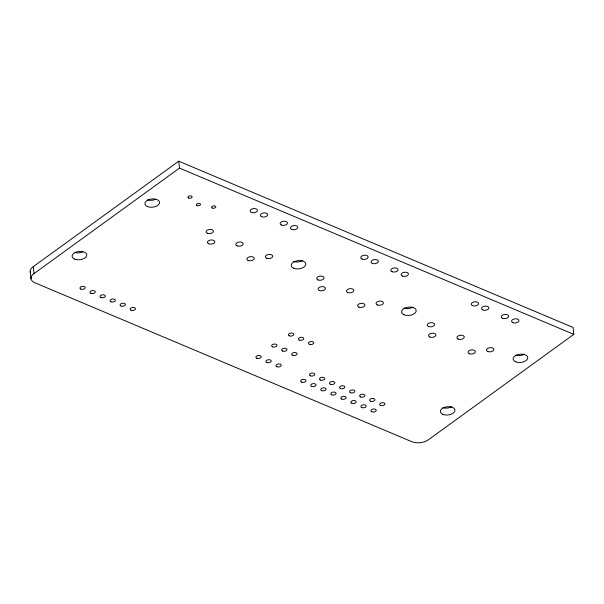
<?xml version="1.0" encoding="UTF-8"?>
<svg xmlns="http://www.w3.org/2000/svg" width="604" height="604" viewBox="0 0 604 604"><rect width="100%" height="100%" fill="white"/><g stroke="black" fill="none" stroke-linecap="round" stroke-linejoin="round"><path stroke-width="0.91" d="M33.28 266.658L178.739 161.192L573.045 327.443L573.8 334.359L428.349 439.818A11.77 6.629 -6.2 0 1 411.815 441.683L34.466 282.581A11.31 6.372 -6.2 0 1 34.035 273.574L33.28 266.658A11.31 6.372 -6.2 0 0 30.472 272.683M34.035 273.574L179.486 168.101L573.8 334.359M178.739 161.192L179.486 168.101M30.2 271.46L30.993 278.784M524.566 354.155A7.369 4.152 -6.2 0 1 515.627 355.16M413 307.111A7.369 4.152 -6.2 0 1 404.061 308.123M302.634 260.581A7.369 4.152 -6.2 0 1 293.687 261.585M155.575 199.297A7.369 4.152 -6.2 0 1 147.406 199.909M451.784 406.703A7.369 4.152 -6.2 0 1 442.838 407.708M82.786 251.845A7.369 4.152 -6.2 0 1 74.617 252.457M515.635 361.804A7.369 4.152 -6.2 0 0 527.654 358.58A7.369 4.152 -6.2 0 0 518.081 354.54A7.369 4.152 -6.2 0 0 515.635 361.804M404.061 314.767A7.369 4.152 -6.2 0 0 416.088 311.536A7.369 4.152 -6.2 0 0 406.507 307.496A7.369 4.152 -6.2 0 0 404.061 314.767M293.695 268.229A7.369 4.152 -6.2 0 0 305.715 265.005A7.369 4.152 -6.2 0 0 296.141 260.966A7.369 4.152 -6.2 0 0 293.695 268.229M147.406 206.553A7.369 4.152 -6.2 0 0 159.433 203.329A7.369 4.152 -6.2 0 0 149.852 199.29A7.369 4.152 -6.2 0 0 147.406 206.553M442.845 414.352A7.369 4.152 -6.2 0 0 454.865 411.128A7.369 4.152 -6.2 0 0 445.291 407.088A7.369 4.152 -6.2 0 0 442.845 414.352M74.617 259.101A7.369 4.152 -6.2 0 0 86.644 255.877A7.369 4.152 -6.2 0 0 77.063 251.838A7.369 4.152 -6.2 0 0 74.617 259.101M371.822 411.777A2.673 1.51 -6.2 0 0 376.186 410.607A2.673 1.51 -6.2 0 0 372.713 409.142A2.673 1.51 -6.2 0 0 371.822 411.777M380.573 405.427A2.673 1.51 -6.2 0 0 384.937 404.257A2.673 1.51 -6.2 0 0 381.464 402.793A2.673 1.51 -6.2 0 0 380.573 405.427M361.788 407.549A2.673 1.51 -6.2 0 0 366.152 406.379A2.673 1.51 -6.2 0 0 362.679 404.906A2.673 1.51 -6.2 0 0 361.788 407.549M370.539 401.199A2.673 1.51 -6.2 0 0 374.903 400.029A2.673 1.51 -6.2 0 0 371.43 398.565A2.673 1.51 -6.2 0 0 370.539 401.199M351.755 403.313A2.673 1.51 -6.2 0 0 356.118 402.143A2.673 1.51 -6.2 0 0 352.645 400.679A2.673 1.51 -6.2 0 0 351.755 403.313M360.505 396.971A2.673 1.51 -6.2 0 0 364.869 395.801A2.673 1.51 -6.2 0 0 361.396 394.336A2.673 1.51 -6.2 0 0 360.505 396.971M341.721 399.085A2.673 1.51 -6.2 0 0 346.084 397.915A2.673 1.51 -6.2 0 0 342.611 396.451A2.673 1.51 -6.2 0 0 341.721 399.085M350.471 392.736A2.673 1.51 -6.2 0 0 354.835 391.566A2.673 1.51 -6.2 0 0 351.362 390.101A2.673 1.51 -6.2 0 0 350.471 392.736M331.687 394.857A2.673 1.51 -6.2 0 0 336.05 393.687A2.673 1.51 -6.2 0 0 332.577 392.215A2.673 1.51 -6.2 0 0 331.687 394.857M340.437 388.508A2.673 1.51 -6.2 0 0 344.801 387.338A2.673 1.51 -6.2 0 0 341.328 385.873A2.673 1.51 -6.2 0 0 340.437 388.508M321.653 390.622A2.673 1.51 -6.2 0 0 326.017 389.452A2.673 1.51 -6.2 0 0 322.544 387.987A2.673 1.51 -6.2 0 0 321.653 390.622M330.403 384.28A2.673 1.51 -6.2 0 0 334.767 383.11A2.673 1.51 -6.2 0 0 331.294 381.645A2.673 1.51 -6.2 0 0 330.403 384.28M311.619 386.394A2.673 1.51 -6.2 0 0 315.983 385.224A2.673 1.51 -6.2 0 0 312.51 383.759A2.673 1.51 -6.2 0 0 311.619 386.394M320.377 380.052A2.673 1.51 -6.2 0 0 324.733 378.874A2.673 1.51 -6.2 0 0 321.26 377.409A2.673 1.51 -6.2 0 0 320.377 380.052M301.585 382.166A2.673 1.51 -6.2 0 0 305.949 380.996A2.673 1.51 -6.2 0 0 302.476 379.531A2.673 1.51 -6.2 0 0 301.585 382.166M310.343 375.816A2.673 1.51 -6.2 0 0 314.707 374.646A2.673 1.51 -6.2 0 0 311.226 373.181A2.673 1.51 -6.2 0 0 310.343 375.816M80.853 289.097A2.673 1.51 -6.2 0 0 85.217 287.927A2.673 1.51 -6.2 0 0 81.744 286.462A2.673 1.51 -6.2 0 0 80.853 289.097M90.887 293.325A2.673 1.51 -6.2 0 0 95.251 292.155A2.673 1.51 -6.2 0 0 91.778 290.69A2.673 1.51 -6.2 0 0 90.887 293.325M100.921 297.561A2.673 1.51 -6.2 0 0 105.285 296.39A2.673 1.51 -6.2 0 0 101.812 294.918A2.673 1.51 -6.2 0 0 100.921 297.561M110.955 301.789A2.673 1.51 -6.2 0 0 115.319 300.618A2.673 1.51 -6.2 0 0 111.838 299.154A2.673 1.51 -6.2 0 0 110.955 301.789M120.989 306.017A2.673 1.51 -6.2 0 0 125.353 304.846A2.673 1.51 -6.2 0 0 121.872 303.382A2.673 1.51 -6.2 0 0 120.989 306.017M131.023 310.252A2.673 1.51 -6.2 0 0 135.387 309.074A2.673 1.51 -6.2 0 0 131.906 307.61A2.673 1.51 -6.2 0 0 131.023 310.252M197.04 205.549A2.106 1.185 -6.2 0 0 200.475 204.628A2.106 1.185 -6.2 0 0 197.742 203.472A2.106 1.185 -6.2 0 0 197.04 205.549M212.336 208.048A2.106 1.185 -6.2 0 0 215.771 207.127A2.106 1.185 -6.2 0 0 213.038 205.972A2.106 1.185 -6.2 0 0 212.336 208.048M188.637 198.052A2.106 1.185 -6.2 0 0 192.072 197.131A2.106 1.185 -6.2 0 0 189.331 195.975A2.106 1.185 -6.2 0 0 188.637 198.052M487.768 351.505A3.684 2.076 -6.2 0 0 493.785 349.89A3.684 2.076 -6.2 0 0 488.991 347.866A3.684 2.076 -6.2 0 0 487.768 351.505M458.187 339.071A3.684 2.076 -6.2 0 0 464.204 337.455A3.684 2.076 -6.2 0 0 459.41 335.439A3.684 2.076 -6.2 0 0 458.187 339.071M428.478 326.5A3.684 2.076 -6.2 0 0 434.487 324.892A3.684 2.076 -6.2 0 0 429.701 322.868A3.684 2.076 -6.2 0 0 428.478 326.5M469.293 353.71A3.684 2.076 -6.2 0 0 475.31 352.094A3.684 2.076 -6.2 0 0 470.516 350.078A3.684 2.076 -6.2 0 0 469.293 353.71M429.829 337.032A3.684 2.076 -6.2 0 0 435.839 335.416A3.684 2.076 -6.2 0 0 431.052 333.393A3.684 2.076 -6.2 0 0 429.829 337.032M472.509 305.632A3.684 2.076 -6.2 0 0 478.519 304.016A3.684 2.076 -6.2 0 0 473.732 301.992A3.684 2.076 -6.2 0 0 472.509 305.632M482.777 309.958A3.684 2.076 -6.2 0 0 488.795 308.342A3.684 2.076 -6.2 0 0 484 306.326A3.684 2.076 -6.2 0 0 482.777 309.958M502.528 318.285A3.684 2.076 -6.2 0 0 508.545 316.67A3.684 2.076 -6.2 0 0 503.751 314.654A3.684 2.076 -6.2 0 0 502.528 318.285M512.834 322.627A3.684 2.076 -6.2 0 0 518.844 321.018A3.684 2.076 -6.2 0 0 514.057 318.995A3.684 2.076 -6.2 0 0 512.834 322.627M266.636 258.263A3.684 2.076 -6.2 0 0 272.646 256.655A3.684 2.076 -6.2 0 0 267.859 254.631A3.684 2.076 -6.2 0 0 266.636 258.263M237.047 245.836A3.684 2.076 -6.2 0 0 243.065 244.22A3.684 2.076 -6.2 0 0 238.27 242.196A3.684 2.076 -6.2 0 0 237.047 245.836M207.338 233.265A3.684 2.076 -6.2 0 0 213.355 231.649A3.684 2.076 -6.2 0 0 208.561 229.633A3.684 2.076 -6.2 0 0 207.338 233.265M248.161 260.475A3.684 2.076 -6.2 0 0 254.171 258.859A3.684 2.076 -6.2 0 0 249.384 256.836A3.684 2.076 -6.2 0 0 248.161 260.475M208.69 243.789A3.684 2.076 -6.2 0 0 214.707 242.181A3.684 2.076 -6.2 0 0 209.913 240.158A3.684 2.076 -6.2 0 0 208.69 243.789M251.37 212.389A3.684 2.076 -6.2 0 0 257.387 210.781A3.684 2.076 -6.2 0 0 252.593 208.757A3.684 2.076 -6.2 0 0 251.37 212.389M261.645 216.723A3.684 2.076 -6.2 0 0 267.655 215.107A3.684 2.076 -6.2 0 0 262.868 213.091A3.684 2.076 -6.2 0 0 261.645 216.723M281.396 225.05A3.684 2.076 -6.2 0 0 287.406 223.435A3.684 2.076 -6.2 0 0 282.619 221.419A3.684 2.076 -6.2 0 0 281.396 225.05M291.694 229.392A3.684 2.076 -6.2 0 0 297.712 227.776A3.684 2.076 -6.2 0 0 292.917 225.76A3.684 2.076 -6.2 0 0 291.694 229.392M377.304 304.929A3.684 2.076 -6.2 0 0 383.313 303.314A3.684 2.076 -6.2 0 0 378.527 301.29A3.684 2.076 -6.2 0 0 377.304 304.929M347.723 292.495A3.684 2.076 -6.2 0 0 353.733 290.879A3.684 2.076 -6.2 0 0 348.946 288.863A3.684 2.076 -6.2 0 0 347.723 292.495M318.014 279.931A3.684 2.076 -6.2 0 0 324.023 278.316A3.684 2.076 -6.2 0 0 319.237 276.292A3.684 2.076 -6.2 0 0 318.014 279.931M358.829 307.134A3.684 2.076 -6.2 0 0 364.839 305.518A3.684 2.076 -6.2 0 0 360.052 303.502A3.684 2.076 -6.2 0 0 358.829 307.134M319.365 290.456A3.684 2.076 -6.2 0 0 325.375 288.84A3.684 2.076 -6.2 0 0 320.588 286.825A3.684 2.076 -6.2 0 0 319.365 290.456M362.045 259.056A3.684 2.076 -6.2 0 0 368.055 257.44A3.684 2.076 -6.2 0 0 363.268 255.417A3.684 2.076 -6.2 0 0 362.045 259.056M372.313 263.382A3.684 2.076 -6.2 0 0 378.331 261.766A3.684 2.076 -6.2 0 0 373.536 259.75A3.684 2.076 -6.2 0 0 372.313 263.382M392.064 271.709A3.684 2.076 -6.2 0 0 398.081 270.094A3.684 2.076 -6.2 0 0 393.287 268.078A3.684 2.076 -6.2 0 0 392.064 271.709M402.362 276.051A3.684 2.076 -6.2 0 0 408.372 274.442A3.684 2.076 -6.2 0 0 403.585 272.419A3.684 2.076 -6.2 0 0 402.362 276.051M292.623 355.303A2.673 1.51 -6.2 0 0 296.987 354.133A2.673 1.51 -6.2 0 0 293.506 352.668A2.673 1.51 -6.2 0 0 292.623 355.303M282.589 351.067A2.673 1.51 -6.2 0 0 286.953 349.897A2.673 1.51 -6.2 0 0 283.472 348.433A2.673 1.51 -6.2 0 0 282.589 351.067M272.555 346.839A2.673 1.51 -6.2 0 0 276.919 345.669A2.673 1.51 -6.2 0 0 273.438 344.204A2.673 1.51 -6.2 0 0 272.555 346.839M309.376 344.303A2.673 1.51 -6.2 0 0 313.74 343.132A2.673 1.51 -6.2 0 0 310.267 341.668A2.673 1.51 -6.2 0 0 309.376 344.303M299.342 340.075A2.673 1.51 -6.2 0 0 303.706 338.897A2.673 1.51 -6.2 0 0 300.233 337.432A2.673 1.51 -6.2 0 0 299.342 340.075M289.308 335.839A2.673 1.51 -6.2 0 0 293.672 334.669A2.673 1.51 -6.2 0 0 290.199 333.204A2.673 1.51 -6.2 0 0 289.308 335.839M276.866 366.726A2.673 1.51 -6.2 0 0 281.23 365.556A2.673 1.51 -6.2 0 0 277.757 364.084A2.673 1.51 -6.2 0 0 276.866 366.726M266.832 362.491A2.673 1.51 -6.2 0 0 271.196 361.32A2.673 1.51 -6.2 0 0 267.723 359.856A2.673 1.51 -6.2 0 0 266.832 362.491M256.798 358.263A2.673 1.51 -6.2 0 0 261.162 357.092A2.673 1.51 -6.2 0 0 257.689 355.628A2.673 1.51 -6.2 0 0 256.798 358.263"/></g></svg>
